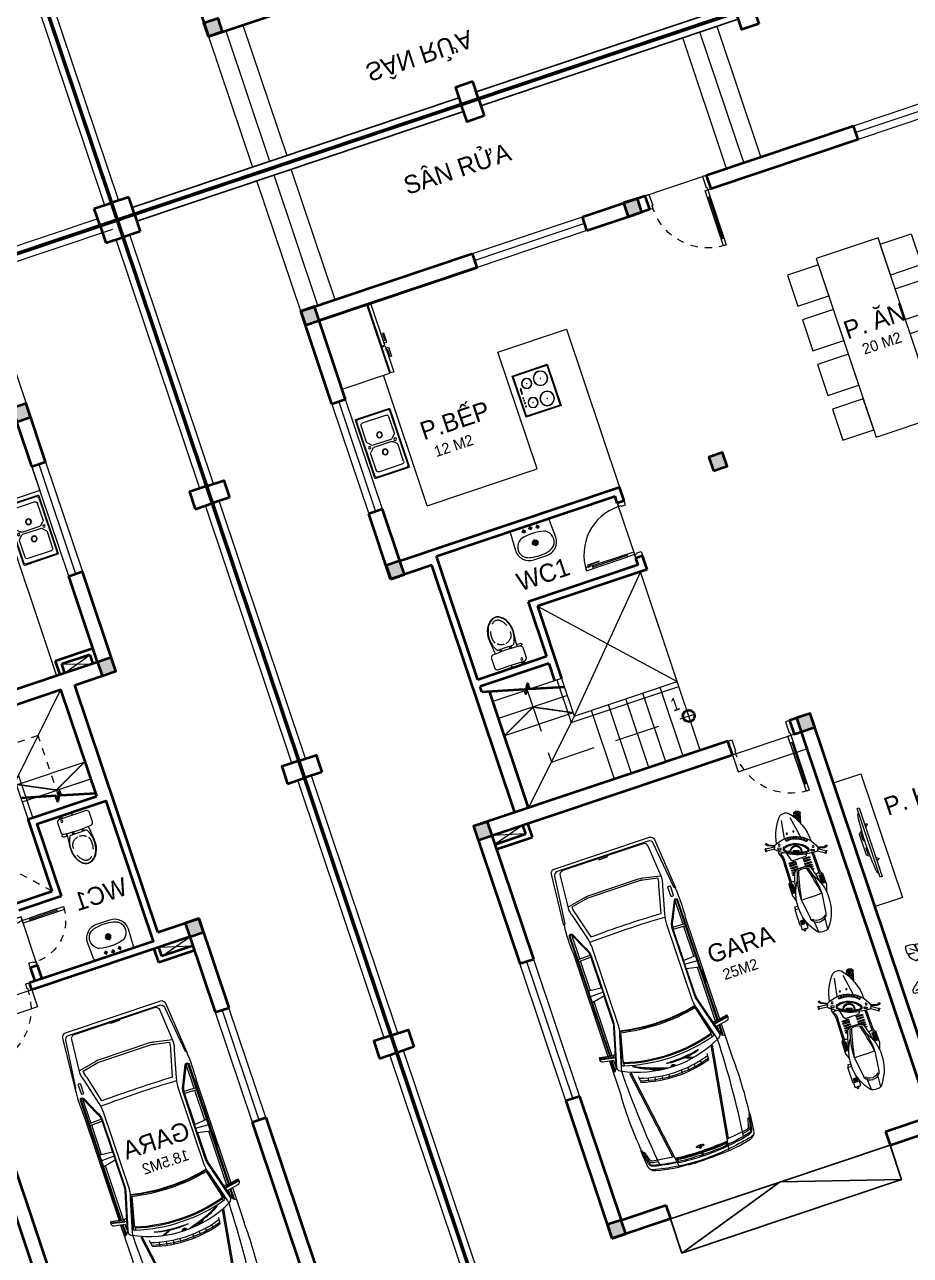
# Model space of a CAD drawing. Header units: metres. Extents: x 568336 to 569219, y 2065964 to 2066430.
# Drawn here: x 568663.07 to 568675.3, y 2066157.18 to 2066174.17 of the extents above; entities that cross this region are included whole.
import ezdxf

# ---------------------------------------------------------------- set-up
doc = ezdxf.new("R2010")
doc.units = ezdxf.units.M
for name, pattern in [('$AUDIT_BAD_LTYPE2', [0]), ('CENTER', [2, 1.25, -0.25, 0.25, -0.25]), ('DASHED', [0.75, 0.5, -0.25]), ('HIDDEN', [0.375, 0.25, -0.125]), ('HIDDEN2', [0.1875, 0.125, -0.0625]), ('xref-thap C (mb tang 32-2)$0$HIDDEN', [0.375, 0.25, -0.125]), ('Xref-VCMT-BT3 - tuong bao$0$HIDDEN', [0.375, 0.25, -0.125])]:
    doc.linetypes.add(name, pattern=pattern)
doc.layers.get('0').update_dxf_attribs({"linetype": 'CONTINUOUS'})
for name, color, linetype, lineweight in [('-CONCRETE', 1, 'CONTINUOUS', 35), ('-DOOR', 137, 'CONTINUOUS', 9), ('-FURNITURE', 46, 'CONTINUOUS', 9), ('-HIDE', 3, 'HIDDEN', 13), ('-KH', 143, 'CONTINUOUS', 13), ('-LINE1', 7, 'CONTINUOUS', 18), ('-RANH GIOI KHU DAT', 12, 'CENTER', 18), ('-TEXT', 7, 'CONTINUOUS', 15), ('-WALL', 4, 'CONTINUOUS', 35), ('A-Cay', 75, 'CONTINUOUS', 5), ('Bighome_khuat', 251, 'DASHED', 5), ('TEXT25', 2, 'CONTINUOUS', 13)]:
    doc.layers.add(name, color=color, linetype=linetype, lineweight=lineweight)
doc.layers.add('LoLK', color=6, linetype='CONTINUOUS')
doc.layers.add('SOLO', color=7, linetype='CONTINUOUS')
doc.styles.add('1', font='arial.ttf')
doc.styles.add('T1', font='', dxfattribs={"height": 200})
doc.styles.get('T1').set_extended_font_data('VNgeometric Light')

# ---------------------------------------------------------------- blocks, each defined once
blk = doc.blocks.new('A$C5C575821')
at = {"layer": '-CONCRETE'}
h = blk.add_hatch(color=256, dxfattribs=at)
h.dxf.hatch_style = 1
h.paths.add_polyline_path([(0, 200), (0, 0), (200, 0), (200, 200)])
blk.add_lwpolyline([(0, 0), (200, 0), (200, 200), (0, 200)], close=True, dxfattribs=at)
blk = doc.blocks.new('LUOI M2')
at = {"layer": '-WALL'}
for p in [(-200, 13100), (4500, 13100), (9800, 13100), (-200, 9400), (4500, 9400), (9800, 9400), (-200, 5600), (4500, 5600), (9800, 5600), (-200, -200), (4500, -200), (9800, -200)]:
    blk.add_blockref('A$C5C575821', p, dxfattribs=at)
blk = doc.blocks.new('BT2-T1')
at = {"layer": '-LINE1', "ltscale": 10}
blk.add_line((183212, -9720), (183212, -6095), dxfattribs=at)
at = {"layer": '-LINE1'}
for points in [[(185112, -7845), (185112, -5945)], [(185362, -7845), (185362, -5945)], [(185612, -7845), (185612, -5945)]]:
    blk.add_lwpolyline(points, dxfattribs=at)
at = {"layer": '-RANH GIOI KHU DAT', "linetype": 'HIDDEN', "ltscale": 10, "const_width": 50}
blk.add_lwpolyline([(183112, -5845), (200370, -5845), (200021, -20846), (194905, -25845), (183112, -25845), (183112, -5845)], dxfattribs=at)
at = {"layer": '-WALL'}
for p, q in [((185112, -7845), (187612, -7845)), ((185112, -9195), (185112, -7845))]:
    blk.add_line(p, q, dxfattribs=at)
for points in [[(183362, -6095), (183112, -6095), (183112, -5845), (183362, -5845)], [(188370, -6095), (188120, -6095), (188120, -5845), (188370, -5845)]]:
    blk.add_lwpolyline(points, close=True, dxfattribs=at)
at = {"layer": 'SOLO'}
for p, q in [((183362, -5945), (188120, -5945)), ((188370, -5945), (192120, -5945))]:
    blk.add_line(p, q, dxfattribs=at)
at = {"layer": '-CONCRETE'}
blk.add_blockref('LUOI M2', (185312, -21145), dxfattribs=at)
at = {"layer": '-TEXT', "color": 2}
blk.add_text('SÂN RỬA', height=250, dxfattribs=at).set_placement((187019, -6792))
blk = doc.blocks.new('A$C6CE07C06')
for p, q in [((1356, 1801), (1350, 1615)), ((1387, 1801), (1382, 1615)), ((1857, 1615), (1840, 1801)), ((1925, 1839), (1915, 1601)), ((1980, 1615), (2018, 1801)), ((2811, 1945), (2844, 1766)), ((2816, 1953), (2822, 1954)), ((2828, 1949), (2860, 1769)), ((2900, 1839), (3433, 1839)), ((3068, 1815), (2905, 1815)), ((3055, 1801), (2907, 1801)), ((1355, 1774), (989, 1774)), ((1842, 1774), (1387, 1774)), ((2839, 1774), (2013, 1774)), ((2856, 1761), (2853, 1760)), ((2996, 1774), (2912, 1774)), ((3245, 1511), (3341, 1500)), ((3370, 1393), (3312, 1380)), ((3391, 1290), (3332, 1281)), ((3406, 1186), (3347, 1180)), ((3414, 1081), (3355, 1079)), ((3406, 779), (3347, 785)), ((3414, 884), (3355, 886)), ((3370, 572), (3312, 585)), ((3391, 675), (3332, 685)), ((1925, 127), (1915, 364)), ((3341, 465), (3245, 454)), ((1355, 191), (989, 191)), ((1356, 164), (1350, 350)), ((1387, 164), (1382, 351)), ((1842, 191), (1387, 191)), ((1857, 351), (1840, 164)), ((1980, 351), (2018, 164)), ((2839, 191), (2013, 191)), ((2811, 20), (2844, 199)), ((2828, 16), (2860, 196)), ((2996, 191), (2912, 191)), ((2816, 12), (2822, 11)), ((2901, 127), (3422, 127)), ((3068, 150), (2905, 150)), ((3055, 164), (2907, 164))]:
    blk.add_line(p, q)
for points in [[(48, 285), (48, 1680, -0.373826), (99, 1739), (803, 1820), (820, 1839), (54, 1773, 0.383818), (0, 1713), (0, 252, 0.383818), (54, 192), (820, 126), (803, 145), (99, 226, -0.373826)], [(2557, 404), (3001, 284, 0.388671), (3036, 301, 0.143383), (3036, 1665, 0.390953), (3001, 1682), (2557, 1559, -0.106047)], [(4564, 983, 0.027521), (4546, 1368, -0.543027), (4554, 1373), (4603, 1360, -0.308444), (4617, 1345, -0.028524), (4637, 983, -0.028524), (4617, 620, -0.308444), (4603, 605), (4554, 592, -0.543027), (4546, 597, 0.027521)], [(4501, 981, 0.027754), (4500, 1005, 0.037978), (4497, 1021, 0.078467), (4490, 1036, 0.253942), (4486, 1038, 0.253942), (4481, 1036, 0.078467), (4475, 1021, 0.037978), (4472, 1005, 0.027754), (4470, 981, 0.027754), (4472, 958, 0.037978), (4475, 941, 0.078467), (4481, 927, 0.253942), (4486, 924, 0.253942), (4490, 927, 0.078467), (4497, 941, 0.037978), (4500, 958, 0.027754)], [(906, 228), (776, 228, 0.414214), (764, 215), (764, 203, 0.414214), (776, 190), (906, 190, 0.414214), (919, 203), (919, 215, 0.414214)]]:
    blk.add_lwpolyline(points, format="xyb", close=True)
for points in [[(817, 1835, -0.039974), (1255, 1839), (2827, 1839)], [(2832, 150), (1846, 150), (999, 150, -0.758852), (984, 205), (1232, 321, -0.14996), (1372, 364), (1915, 364), (2389, 364, -0.077307), (2455, 354), (3016, 199, 0.360394), (3088, 230, 0.242572), (3089, 1735, 0.360655), (3017, 1766), (2455, 1611, -0.077307), (2389, 1601), (1915, 1601), (1372, 1601, -0.137614), (1232, 1645), (984, 1761, -0.758852), (999, 1815), (1846, 1815), (2832, 1815)], [(2834, 1801), (999, 1801, 0.768317), (992, 1772), (1240, 1655, 0.14228), (1371, 1613), (1857, 1615), (1865, 1608), (1971, 1608), (1980, 1615), (2389, 1615, 0.077278), (2451, 1624), (3023, 1782, 0.231129), (3080, 1839)], [(2912, 1774), (2884, 1931, 0.322829), (2849, 1965), (2812, 1959, 0.422531), (2806, 1952), (2842, 1758), (2825, 1723)], [(4578, 1777, -0.06824), (4603, 1702, -0.051611), (4688, 983), (4688, 1178, 0.069896), (4626, 1707, 0.32103), (4523, 1797), (4292, 1820, 0.311578), (4273, 1810, 0.311578)], [(4609, 1370, 0.043765), (4549, 1724, 0.303464), (4496, 1773), (4373, 1795, 0.018633), (4273, 1810, 0.083909), (4370, 1778), (4493, 1756, -0.304556), (4533, 1720, -0.038587), (4593, 1374)], [(4517, 1385), (4476, 1703, 0.304567), (4446, 1739), (4333, 1770, -0.23887), (4324, 1778), (4320, 1790)], [(4553, 340, -0.027873), (3110, 247, -0.059366), (3058, 256), (2582, 386, 0.079464), (2446, 413), (1281, 413, 0.06068), (1127, 394), (736, 296, -0.120949), (592, 270), (116, 311, -0.39497), (59, 371), (59, 1600, -0.404135), (117, 1660), (602, 1699, -0.112937), (736, 1673), (1127, 1571, 0.06068), (1281, 1553), (2446, 1553, 0.070217), (2582, 1578), (3058, 1711, -0.044809), (3109, 1718, -0.02806), (4553, 1625)], [(585, 1698), (531, 1430, 0.050349), (524, 1369), (524, 593, 0.051729), (531, 530), (585, 271)], [(713, 346, -0.11132), (605, 325), (561, 536, -0.051729), (555, 593), (555, 1369, -0.050349), (560, 1424), (605, 1644, -0.111864), (714, 1623), (1102, 1522, 0.016174), (1102, 443), (713, 347)], [(4512, 1628), (4500, 1706, 0.304567), (4453, 1762), (4438, 1766)], [(1170, 1557, 0.017383), (1170, 408, -9.34877)], [(2526, 1563, -0.107872), (2527, 402, 0.970081)], [(2537, 1565, -0.107895), (2538, 400, -0.109161)], [(3212, 1273, -0.045041), (3259, 1070, 0.050749), (3081, 1543, -0.062222), (3208, 1285), (3219, 1281), (3256, 1209)], [(3104, 1495, -0.052375), (3205, 1275), (3214, 1272), (3259, 1184)], [(4578, 988, 0.025968), (4561, 1353, -0.502127), (4565, 1357), (4613, 1347)], [(4689, 1226), (4695, 1226, -0.001921), (4700, 983)], [(3197, 762, -0.045041), (3153, 558, 0.050749), (3195, 1062, -0.062222), (3198, 775), (3207, 766), (3242, 679)], [(3239, 660), (3198, 760), (3191, 767, 0.052375), (3195, 1009)], [(4578, 188, 0.06824), (4603, 263, 0.051611), (4688, 983), (4688, 788, -0.069896), (4626, 258, -0.32103), (4523, 168), (4292, 145, -0.311578), (4273, 155, -0.311578)], [(4613, 618), (4565, 608, -0.502127), (4561, 612, 0.02601), (4578, 977, 0.026384)], [(4689, 739), (4695, 739, 0.001921), (4700, 983)], [(4611, 595, -0.046101), (4549, 241, -0.303464), (4496, 192), (4373, 171, -0.018633), (4273, 155, -0.083909), (4370, 187), (4493, 209, 0.304556), (4533, 245, 0.038587), (4593, 591)], [(4517, 580), (4476, 262, -0.304567), (4446, 227), (4333, 195, 0.23887), (4324, 187), (4320, 175)], [(2834, 164), (999, 164, -0.768317), (992, 193), (1240, 310, -0.149181), (1371, 351), (1857, 351), (1865, 357), (1971, 357), (1980, 351), (2389, 351, -0.077278), (2451, 341), (3023, 184, -0.228236), (3080, 127)], [(2912, 191), (2884, 34, -0.322829), (2849, 0), (2812, 6, -0.422531), (2806, 14), (2842, 207), (2825, 242)], [(4512, 337), (4500, 259, -0.304567), (4453, 203), (4438, 199)], [(817, 130, 0.041495), (1267, 127), (2827, 127)]]:
    blk.add_lwpolyline(points, format="xyb")
for points in [[(2072, 1839), (2072, 1815), (2251, 1815), (2251, 1839)], [(2092, 1839), (2092, 1830), (2233, 1830), (2233, 1839)], [(2835, 1963), (2874, 1764), (2872, 1737)], [(2558, 1553), (2959, 1653), (3041, 1653)], [(3157, 1617), (4514, 1407)], [(3153, 1597), (4682, 1360)], [(49, 1051), (76, 1051), (76, 920), (49, 920)], [(3153, 368), (4682, 605)], [(3157, 348), (4514, 558)], [(2558, 412), (2959, 313), (3041, 313)], [(2835, 2), (2874, 201), (2872, 228)], [(2072, 127), (2072, 150), (2251, 150), (2251, 127)], [(2092, 127), (2092, 135), (2233, 135), (2233, 127)]]:
    blk.add_lwpolyline(points)
blk.add_lwpolyline([(4637, 988), (4570, 988), (4570, 977), (4637, 977)], close=True)
blk.add_circle((4502, 982), 17.5)
for centre, radius, start, end in [((2818, 1947), 6.67, 102.2823, 190.4042), ((2821, 1948), 6.67, 10.3268, 82.609), ((3648, -4086), 5929, 83.9529, 92.0822), ((2851, 1767), 6.67, 190.4042, 285.2365), ((2854, 1768), 6.67, 285.2365, 10.3268), ((714, 984), 2372, 343.5716, 16.3779), ((714, 983), 2387, 343.6793, 16.2892), ((1629, 983), 1731, 359.9757, 17.6213), ((1607, 983), 1789, 359.9764, 16.8703), ((1629, 983), 1789, 359.9764, 16.7982), ((1059, 1015), 3532, 359.565, 5.5133), ((1059, 1015), 3560, 359.5684, 5.381), ((4612, 1343), 4.58, 6.5805, 75.1489), ((3280, 983), 40.8, 103.7631, 256.1858), ((3280, 983), 25.6, 111.5508, 248.398), ((1629, 982), 1731, 342.3787, 0.0243), ((1607, 982), 1789, 343.1297, 0.0236), ((1629, 982), 1789, 343.2018, 0.0236), ((1059, 950), 3532, 354.4867, 0.4446), ((1059, 950), 3560, 354.619, 0.4411), ((4612, 622), 4.58, 284.8511, 353.4195), ((2851, 198), 6.67, 74.7635, 169.5958), ((2854, 197), 6.67, 349.6732, 74.7635), ((2818, 19), 6.67, 169.5958, 257.7177), ((2821, 17), 6.67, 277.391, 349.6732), ((3653, 6050), 5928, 267.7698, 276.0029)]:
    blk.add_arc(centre, radius, start, end)
blk = doc.blocks.new('A$C14986441')
at = {"ltscale": 3}
for p, q in [((-250, 420), (-250, -420)), ((240, 430), (-240, 430)), ((170, 355), (-170, 355)), ((250, -420), (250, 420)), ((-200, 325), (-200, 87)), ((200, 87), (200, 325)), ((-191, 66), (-149, 24)), ((-128, 15), (128, 15)), ((149, 24), (191, 66)), ((-200, -325), (-200, -87)), ((-191, -66), (-149, -24)), ((-128, -15), (128, -15)), ((149, -24), (191, -66)), ((200, -87), (200, -325)), ((-240, -430), (240, -430)), ((170, -355), (-170, -355))]:
    blk.add_line(p, q, dxfattribs=at)
blk.add_lwpolyline([(240, -390), (240, 390, 0.414214), (210, 420), (-210, 420, 0.414214), (-240, 390), (-240, -390, 0.414214), (-210, -420), (210, -420, 0.414214)], format="xyb", close=True, dxfattribs=at)
for centre, radius in [((-186, 0), 17.5), ((0, 125), 40), ((0, 125), 35), ((185, 0), 17.5), ((0, -125), 40), ((0, -125), 35)]:
    blk.add_circle(centre, radius, dxfattribs=at)
for centre, radius, start, end in [((-240, 420), 10, 90, 180), ((-170, 325), 30, 90, 180), ((170, 325), 30, 0, 90), ((240, 420), 10, 0, 90), ((-170, 87), 30, 180, 225), ((-128, 45), 30, 225, 270), ((128, 45), 30, 270, 315), ((170, 87), 30, 315, 0), ((-170, -87), 30, 135, 180), ((-128, -45), 30, 90, 135), ((128, -45), 30, 45, 90), ((170, -87), 30, 0, 45), ((-170, -325), 30, 180, 270), ((170, -325), 30, 270, 0), ((-240, -420), 10, 180, 270), ((240, -420), 10, 270, 0)]:
    blk.add_arc(centre, radius, start, end, dxfattribs=at)
blk = doc.blocks.new('A$C23F441E4')
at = {"ltscale": 3}
blk.add_lwpolyline([(-300, 0), (-300, -510), (300, -510), (300, 0), (-300, 0)], dxfattribs=at)
for points in [[(-290, -10), (-290, -500), (290, -500), (290, -10)], [(-100, -46), (-15, -46), (-15, -56), (-100, -56)]]:
    blk.add_lwpolyline(points, close=True, dxfattribs=at)
for centre, radius in [((-139, -156), 70), ((-139, -156), 67), ((-139, -156), 2), ((37, -48), 6.6), ((74, -48), 6.6), ((139, -156), 70), ((139, -156), 67), ((112, -48), 6.6), ((139, -156), 2), ((160, -48), 6.6), ((-147, -359), 100), ((-147, -359), 97), ((147, -359), 100), ((147, -359), 97), ((-147, -359), 2), ((147, -359), 2)]:
    blk.add_circle(centre, radius, dxfattribs=at)
blk = doc.blocks.new('A$C55AD6C8F')
at = {"ltscale": 3}
for p, q in [((-750, 624), (-750, 1000)), ((-750, 1000), (-704, 1000)), ((-704, 1000), (-704, 624)), ((0, 1000), (-695, 1000)), ((-695, 1000), (-695, 0)), ((0, 0), (0, 1000)), ((-704, 624), (-750, 624)), ((-750, 613), (-750, 18)), ((-704, 613), (-750, 613)), ((-704, 18), (-704, 613)), ((-750, 18), (-704, 18)), ((-695, 0), (0, 0))]:
    blk.add_line(p, q, dxfattribs=at)
at = {"ltscale": 3, "elevation": 0}
for points in [[(-750, 688), (-750, 657), (-790, 657), (-790, 788), (-771, 788), (-771, 688)], [(-750, 549), (-750, 580), (-790, 580), (-790, 449), (-771, 449), (-771, 549)]]:
    blk.add_lwpolyline(points, close=True, dxfattribs=at)
blk = doc.blocks.new('*U220')
at = {"color": 251}
blk.add_line((-70, 100), (-70, 700), dxfattribs=at)
for points in [[(-50, 0), (-50, 800), (-90, 800), (-90, 0)], [(-50, 100), (-90, 100), (-90, 700), (-50, 700)], [(-900, -200), (-840, -200), (-840, -40), (-850, -40), (-850, 0), (-900, 0)], [(0, -200), (-60, -200), (-60, -40), (-50, -40), (-50, 0), (0, 0)]]:
    blk.add_lwpolyline(points, close=True)
at = {"layer": 'Bighome_khuat', "linetype": 'Xref-VCMT-BT3 - tuong bao$0$HIDDEN'}
blk.add_arc((-50, 0), 800, 90, 180, dxfattribs=at)
blk = doc.blocks.new('XR.MB.LM123$0$tvi 1')
blk.add_lwpolyline([(29, 0), (29, -1000), (0, -1000), (0, 0)], close=True)
for points in [[(29, -50), (52, -81)], [(-24, -236), (-39, -252)], [(0, -285), (-39, -252)], [(0, -256), (-24, -236)], [(70, -315), (111, -350), (111, -650), (70, -685)], [(89, -446), (89, -360), (71, -345)], [(89, -446), (73, -446)], [(89, -554), (89, -640), (71, -655)], [(89, -554), (73, -554)], [(0, -715), (-39, -748)], [(-24, -764), (-39, -748)], [(0, -744), (-24, -764)], [(29, -950), (52, -919)]]:
    blk.add_lwpolyline(points)
blk.add_arc((-4025, -500), 4099, 354.1311, 5.8689)
blk = doc.blocks.new('A$Ca51cd422')
for p, q in [((167, 414), (224, 414)), ((195, 383), (195, 443)), ((267, 429), (324, 429)), ((295, 398), (295, 458)), ((367, 414), (424, 414)), ((395, 383), (395, 443)), ((249, 215), (342, 215)), ((295, 165), (295, 264))]:
    blk.add_line(p, q)
for points in [[(0, 200, 0.414214), (200, 0), (390, 0, 0.414214), (590, 200), (581, 446, 0.409799), (551, 475), (39, 475, 0.403607), (9, 446)], [(177, 40, 0.090773), (424, 43, 0.149887), (521, 96, 0.430722), (482, 321, 0.080637), (470, 327, 0.127732), (125, 329, 0.074208), (114, 325, 0.443092), (69, 96, 0.13364), (154, 46, 0.033617)]]:
    blk.add_lwpolyline(points, format="xyb", close=True)
for centre, radius in [((195, 414), 17.5), ((295, 429), 17.5), ((395, 414), 17.5), ((295, 215), 37.5), ((295, 215), 22.5), ((295, 215), 22.5)]:
    blk.add_circle(centre, radius)
blk = doc.blocks.new('A$C18091ED7')
for p, q in [((0, -42), (0, 0)), ((146, -27), (179, -27)), ((146, -27), (146, -30)), ((146, -30), (166, -30)), ((153, -37), (146, -30)), ((152, 0), (152, -27)), ((152, 0), (179, 0)), ((153, -37), (166, -37)), ((153, -40), (153, -37)), ((153, -40), (178, -40)), ((153, -40), (178, -40)), ((153, -40), (153, -42)), ((185, -30), (166, -30)), ((178, -37), (166, -37)), ((185, -30), (178, -37)), ((178, -37), (178, -40)), ((178, -40), (178, -42)), ((179, 0), (179, -27)), ((179, -27), (185, -27)), ((185, -27), (185, -30)), ((-83, -267), (-83, -300)), ((-83, -278), (-83, -288)), ((-61, -290), (-83, -290)), ((-63, -265), (-81, -265)), ((-61, -267), (-61, -300)), ((61, -267), (61, -300)), ((61, -290), (83, -290)), ((63, -265), (81, -265)), ((83, -267), (83, -300)), ((83, -278), (83, -288)), ((165, -262), (165, -290)), ((168, -260), (228, -260)), ((168, -292), (207, -292)), ((231, -274), (231, -262))]:
    blk.add_line(p, q)
for points in [[(230, -219, -0.137407), (225, -235), (222, -241, -0.236081), (198, -255, -0.051961), (-198, -255, -0.236081), (-222, -241), (-225, -235, -0.137407), (-230, -219), (-230, -72, -0.198912), (-226, -63), (-209, -46, -0.198912), (-200, -42), (0, -42), (200, -42, -0.198912), (209, -46), (226, -63, -0.198912), (230, -72)], [(144, -619, -0.212405), (26, -734, -0.027685), (-1, -739, -0.022279), (-26, -734, -0.212405), (-144, -619, -0.142796), (-167, -428, -0.093005), (-128, -309, -0.256439), (-111, -300), (0, -300), (111, -300, -0.256439), (128, -309, -0.093005), (167, -428, -0.142796)]]:
    blk.add_lwpolyline(points, format="xyb", close=True)
at = {"linetype": 'xref-thap C (mb tang 32-2)$0$HIDDEN', "ltscale": 100}
blk.add_lwpolyline([(61, -669, -0.199031), (0, -699, -0.199031), (-61, -669, -0.218924), (-132, -478, -0.153791), (-112, -404, -0.236701), (0, -348, -0.236701), (112, -404, -0.153791), (132, -478, -0.218924)], format="xyb", close=True, dxfattribs=at)
blk.add_circle((166, -78), 13.9)
for centre, radius, start, end in [((-81, -267), 1.98, 90, 180), ((-63, -267), 1.98, 0, 90), ((63, -267), 1.98, 90, 180), ((81, -267), 1.98, 0, 90), ((168, -262), 2.47, 90, 180), ((168, -290), 2.47, 180, 270), ((207, -277), 15.5, 270, 306.4659), ((168, -225), 80.1, 306.4659, 320.3123), ((228, -274), 2.47, 320.3123, 0)]:
    blk.add_arc(centre, radius, start, end)
for points in [[(-156, -259), (-157, -267), (-164, -328), (-169, -385), (-184, -528), (-136, -679), (-50, -735), (-20, -741), (0, -744)], [(156, -259), (157, -267), (164, -328), (169, -385), (184, -528), (136, -679), (50, -735), (20, -741), (0, -744)]]:
    blk.add_open_spline(points, degree=3, knots=[130.613938, 130.613938, 130.613938, 130.613938, 152.852109, 311.129351, 417.703951, 561.383393, 697.692632, 710.812262, 710.812262, 710.812262, 710.812262])
blk = doc.blocks.new('A$C8aa8c7e6')
at = {"layer": '-FURNITURE'}
for points in [[(542, 1350), (92, 1350), (92, 1800), (542, 1800), (542, 1350)], [(1192, 1350), (742, 1350), (742, 1800), (1192, 1800), (1192, 1350)], [(1842, 1350), (1392, 1350), (1392, 1800), (1842, 1800), (1842, 1350)], [(2492, 1350), (2042, 1350), (2042, 1800), (2492, 1800), (2492, 1350)], [(2600, 1350), (0, 1350), (0, 450), (2600, 450), (2600, 1350)], [(542, 450), (92, 450), (92, 0), (542, 0), (542, 450)], [(1192, 450), (742, 450), (742, 0), (1192, 0), (1192, 450)], [(1842, 450), (1392, 450), (1392, 0), (1842, 0), (1842, 450)], [(2492, 450), (2042, 450), (2042, 0), (2492, 0), (2492, 450)]]:
    blk.add_lwpolyline(points, dxfattribs=at)
blk = doc.blocks.new('mb-cay16')
for p, q in [((-433, 528), (-402, 389)), ((-402, 389), (-403, 519)), ((131, 565), (69, 607)), ((79, 629), (131, 565)), ((231, 524), (166, 464)), ((166, 464), (244, 504)), ((-612, 395), (-475, 368)), ((-475, 368), (-605, 366)), ((-490, 209), (-374, 255)), ((-374, 255), (-461, 192)), ((-113, 139), (-112, 254)), ((76, 249), (-23, 300)), ((-12, 331), (76, 249)), ((247, 422), (149, 395)), ((149, 395), (242, 402)), ((334, 245), (323, 141)), ((409, 179), (522, 284)), ((448, 268), (409, 179)), ((693, 264), (615, 197)), ((615, 197), (723, 244)), ((-346, 111), (-191, 154)), ((-191, 154), (-338, 93)), ((-113, 139), (-91, 231)), ((195, 106), (117, 106)), ((117, 106), (180, 78)), ((260, 6), (450, 8)), ((395, -26), (260, 6)), ((323, 141), (303, 240)), ((532, 87), (448, 120)), ((448, 120), (574, 92)), ((-312, -137), (-374, -96)), ((-312, -77), (-291, -67)), ((-312, -142), (-312, -77)), ((-291, -67), (-286, -129)), ((-286, -129), (-267, -55)), ((36, -233), (100, -165)), ((100, -165), (61, -263)), ((218, -196), (205, -361)), ((237, -357), (218, -196)), ((485, -134), (354, -151)), ((354, -151), (513, -157)), ((-400, -385), (-364, -279)), ((-364, -279), (-356, -378)), ((-262, -431), (-77, -321)), ((-77, -321), (-253, -484)), ((115, -424), (62, -449)), ((62, -449), (119, -456)), ((410, -375), (385, -251)), ((385, -251), (430, -368)), ((-111, -563), (-53, -498)), ((-53, -498), (-105, -588)), ((128, -621), (24, -595)), ((24, -595), (128, -650)), ((120, -758), (65, -741)), ((65, -741), (116, -789))]:
    blk.add_line(p, q)
for centre, radius, start, end in [((-329, 448), 288, 161.2206, 190.4639), ((-592, -284), 825, 78.825, 90.6697), ((-592, -284), 825, 67.6949, 76.7945), ((-979, 594), 1130, 330.6725, 3.641), ((672, 341), 659, 156.2013, 167.6168), ((672, 341), 659, 146.019, 154.0763), ((103, 601), 111, 7.5431, 78.0474), ((371, 601), 160, 174.7063, 208.789), ((129, 455), 123, 344.0084, 22.936), ((-329, 448), 288, 196.4071, 234.1871), ((-1567, -1154), 1923, 36.7035, 57.4695), ((-446, 225), 304, 15.845, 56.6107), ((-65, 333), 91.7, 195.845, 230.5606), ((-339, 0), 339, 47.9514, 50.5606), ((1597, -159), 1682, 164.075, 168.4284), ((1597, -159), 1682, 162.73, 163.0792), ((-1650, 851), 1718, 342.73, 347.6168), ((-120, 252), 347, 335.1428, 8.1671), ((932, 225), 712, 165.6239, 173.8497), ((932, 225), 712, 164.0084, 164.1101), ((-317, 3808), 3622, 280.3581, 282.1977), ((-317, 3808), 3622, 283.398, 283.5483), ((583, 70), 223, 60.4468, 103.5483), ((710, 220), 32.6, 323.1477, 55.438), ((-428, 307), 116, 233.2325, 237.5887), ((-428, 307), 116, 255.929, 267.091), ((-423, 137), 55.6, 24.2055, 101.4054), ((21, 337), 432, 204.2055, 211.5513), ((21, 337), 432, 213.4357, 237.8387), ((-339, 0), 339, 354.6008, 42.9255), ((-120, 252), 347, 286.6838, 329.891), ((2154, -4834), 5268, 107.3413, 112.3058), ((-317, 3808), 3622, 278.6352, 279.8665), ((222, 322), 389, 305.9962, 321.846), ((501, 377), 294, 284.4707, 323.1477), ((-116, -923), 867, 107.2231, 135.0207), ((-1002, 1224), 1607, 281.5143, 307.8151), ((-514, 139), 540, 287.0409, 341.5638), ((-107, -353), 338, 71.7274, 118.1939), ((1131, -297), 1182, 173.2497, 205.5927), ((808, 380), 986, 210.5659, 218.4214), ((-127, -1432), 1327, 53.4555, 85.594), ((376, -5410), 5352, 91.6804, 93.9771), ((233, -520), 459, 57.0713, 91.6804), ((222, 322), 389, 277.7731, 296.4251), ((233, -520), 459, 17.5149, 52.2403), ((-695, -345), 48.9, 135.0207, 258.407), ((-570, 293), 699, 259.5557, 284.077), ((-28, -420), 234, 157.0771, 182.7473), ((-197, -468), 57.9, 196.0589, 237.7317), ((-28, -420), 234, 195.99, 196.0589), ((808, 380), 986, 220.6948, 225.7556), ((205, -352), 101, 159.0815, 190.5201), ((-1182, -610), 1311, 8.17, 10.5201), ((-1182, -610), 1311, 1.7556, 6.7346), ((205, -239), 122, 225.7556, 269.9757), ((205, -239), 122, 285.2069, 289.7369), ((544, -1184), 882, 107.1013, 109.7369), ((290, -359), 18.4, 357.8128, 107.1013), ((341, -361), 32.2, 177.8128, 248.0461), ((357, -321), 74.9, 248.0461, 310.8614), ((432, -409), 40.5, 122.9882, 130.8614), ((432, -409), 40.5, 45.3238, 92.9093), ((541, -299), 114, 225.3238, 268.3174), ((560, 349), 762, 268.3174, 278.1257), ((666, -393), 12.2, 278.1257, 73.0687), ((-51, -236), 332, 237.7317, 259.8031), ((272, -512), 385, 191.4146, 242.8877), ((-875, -604), 1004, 351.2018, 357.3602), ((-875, -604), 1004, 358.99, 1.9297), ((-875, -604), 1004, 345.5239, 349.5865)]:
    blk.add_arc(centre, radius, start, end)
blk = doc.blocks.new('A$C1D9F77BD')
h = blk.add_hatch()
h.set_pattern_fill('ANSI31', color=256, scale=100, angle=405, style=0)
h.set_pattern_definition([(90, (2076.775, -139234.453), (-12.5, 1e-15), [])])
h.paths.add_polyline_path([(-219, -260), (-219, -302), (-97, -302), (-97, -260)])
h.paths.add_polyline_path([(-97, 123), (-97, 166), (-219, 166), (-219, 123)])
h = blk.add_hatch()
h.set_pattern_fill('ANSI31', color=256, scale=170, angle=335, style=0)
h.set_pattern_definition([(20, (-186.436, -139188.296), (-7.267928, 19.9684682), [])])
h.paths.add_polyline_path([(494, -160), (533, -162, 0.210627), (424, 135), (397, 109, -0.250766)])
h = blk.add_hatch()
h.set_pattern_fill('BOX', color=256, scale=60, angle=290, style=0)
h.set_pattern_definition([(20, (2080.745, -138865.224), (-20.521209, 56.381557), []), (20, (2085.875, -138879.32), (-20.521209, 56.381557), []), (290, (2080.745, -138865.224), (56.381557, 20.521209), [-15, 15]), (290, (2094.84, -138860.093), (56.381557, 20.521209), [-15, 15]), (290, (2108.936, -138854.963), (56.381557, 20.521209), [15, -15]), (290, (2123.03, -138849.83), (56.381557, 20.521209), [15, -15]), (20, (2091.006, -138893.414), (-20.521209, 56.381557), [15, -15]), (20, (2096.136, -138907.51), (-20.521209, 56.381557), [15, -15])])
h.paths.add_polyline_path([(830, 67, 0.414214), (842, 93), (833, 116), (825, 139, 0.414214), (799, 151), (658, 113, -0.052547), (783, 45)])
for p, q in [((243, 329), (247, 350)), ((-263, 176), (-340, 149)), ((-87, 178), (-253, 178)), ((-87, 178), (-59, 152)), ((-87, 162), (-87, 178)), ((157, 313), (186, 333)), ((163, 305), (192, 325)), ((231, 209), (165, 307)), ((257, 224), (190, 323)), ((226, 181), (233, 80)), ((275, 231), (243, 220)), ((268, 231), (244, 315)), ((253, 329), (255, 338)), ((278, 234), (254, 315)), ((-687, 10), (-840, -5)), ((-346, 78), (-624, 44)), ((-346, -68), (-344, 78)), ((-59, 132), (-72, 83)), ((228, 148), (-59, 152)), ((230, 128), (-59, 132)), ((237, 47), (228, 44)), ((279, 102), (286, 105)), ((289, -4), (286, 5)), ((286, 2), (289, -7)), ((397, 109), (424, 135)), ((786, -5), (488, 47)), ((658, 113), (799, 151)), ((783, 45), (830, 67)), ((825, 139), (842, 93)), ((833, 116), (842, 92)), ((-854, -55), (-854, -81)), ((-687, -147), (-840, -132)), ((-712, -55), (-712, -68)), ((-712, -81), (-712, -68)), ((-346, -68), (-348, -214)), ((339, -142), (342, -151)), ((494, -160), (533, -162)), ((786, -132), (532, -176)), ((866, -43), (866, -93)), ((-346, -214), (-624, -180)), ((-263, -312), (-340, -285)), ((-87, -314), (-253, -314)), ((-67, -299), (-87, -314)), ((-87, -299), (-87, -314)), ((-59, -269), (-72, -219)), ((214, -264), (-59, -269)), ((222, -284), (-59, -289)), ((330, -208), (228, -181)), ((347, -293), (349, -309)), ((413, -325), (352, -241)), ((401, -228), (409, -226)), ((484, -331), (452, -343)), ((465, -337), (479, -457)), ((474, -335), (510, -415)), ((484, -331), (518, -409)), ((436, -343), (449, -460)), ((447, -460), (481, -456)), ((448, -470), (482, -466)), ((518, -426), (535, -440)), ((526, -420), (533, -426))]:
    blk.add_line(p, q)
for points in [[(243, 167), (258, 126), (277, 133), (262, 174)], [(-219, 166), (-219, 123), (-97, 123), (-97, 166)], [(301, -38), (327, -108), (340, -103), (314, -33)], [(-736, -288), (-736, -314), (-760, -314), (-760, -288)], [(-662, -284), (-662, -291), (-615, -291), (-615, -284)], [(-662, -298), (-662, -305), (-615, -305), (-615, -298)], [(-662, -312), (-662, -320), (-615, -320), (-615, -312)], [(-219, -302), (-219, -260), (-97, -260), (-97, -302)], [(417, -303), (402, -263), (421, -256), (436, -296)]]:
    blk.add_lwpolyline(points, close=True)
at = {"linetype": 'HIDDEN2', "ltscale": 200}
for points in [[(21, 54), (21, 80), (6, 80), (6, 59)], [(53, 36), (53, 80), (38, 80), (38, 48)], [(70, -143), (70, -217), (85, -217), (85, 80), (70, 80), (70, 7)], [(6, -196), (6, -217), (21, -217), (21, -190)], [(38, -184), (38, -217), (53, -217), (53, -172)]]:
    blk.add_lwpolyline(points, dxfattribs=at)
for points in [[(103, 80), (103, -217), (118, -217), (118, 80)], [(141, 80), (141, -217), (157, -217), (157, 80)], [(175, 80), (175, -217), (190, -217), (190, 80)]]:
    blk.add_lwpolyline(points, close=True, dxfattribs=at)
for points in [[(-673, -338), (-736, -338), (-736, -252), (-655, -252)], [(-575, -277), (-673, -277), (-673, -343), (-443, -343), (-443, -290)], [(-410, -288), (-410, -338), (-443, -338)]]:
    blk.add_lwpolyline(points)
for centre, radius in [((306, 173), 12.8), ((588, -21), 7.7), ((588, -116), 7.7), ((470, -267), 12.8)]:
    blk.add_circle(centre, radius)
for centre, radius, start, end in [((257, 348), 10, 259.1414, 172.2448), ((-253, 148), 30, 90, 109.5456), ((160, 309), 5, 124.1044, 304.1044), ((189, 329), 5, 304.1044, 124.1044), ((254, 191), 30, 110.3225, 200.3225), ((273, 323), 30, 169.0525, 196.2532), ((283, 324), 30, 169.0525, 196.2532), ((141, -138), 393, 330.5976, 70.0474), ((-754, -55), 100, 117.4832, 180), ((-427, -480), 634, 55.5021, 126.0244), ((-612, -55), 100, 96.9386, 180), ((-544, -68), 141, 150.1191, 209.8708), ((-640, -13), 30, 97.8829, 150.1191), ((-344, -1040), 1118, 69.8271, 90.0821), ((-1499, -5836), 6026, 75.1425, 78.9494), ((-369, -1036), 1157, 69.0112, 80.8998), ((-57, 162), 30, 180, 265.1424), ((-92, -68), 154, 329.829, 30.171), ((-4, -12), 50, 0, 25.0581), ((-71, -55), 153, 355.1878, 40.6702), ((235, 15), 30, 104.7219, 204.7762), ((-4326, -68), 4535, 359.103, 0.897), ((216, 158), 30, 265.1424, 274.0002), ((916, 150), 686, 185.8827, 214.7623), ((303, 58), 50, 110.3225, 185.9041), ((808, 110), 557, 185.9041, 214.741), ((303, 58), 35, 110.3225, 185.9041), ((808, 110), 542, 185.9041, 214.741), ((296, 55), 50, 71.5538, 110.3225), ((296, 55), 35, 71.5538, 110.3225), ((314, -74), 81.8, 290.3225, 110.3225), ((148, -134), 273, 345.336, 55.3091), ((148, -134), 288, 345.336, 55.3091), ((399, -513), 678, 48.0397, 90.6167), ((194, -117), 303, 351.845, 48.155), ((806, 132), 20, 20, 110), ((823, 86), 20, 290, 20), ((-754, -81), 100, 180, 242.5168), ((-427, 343), 634, 233.9756, 304.5871), ((-612, -81), 100, 180, 263.0614), ((-640, -124), 30, 209.8708, 262.182), ((-1307, 4922), 5225, 280.57, 285.0028), ((-349, 930), 1145, 270.1592, 289.9315), ((-4, -125), 50, 334.9419, 0), ((-71, -81), 153, 319.3298, 4.8122), ((235, -152), 30, 155.2238, 255.2781), ((314, -74), 71.8, 290.3225, 110.3225), ((399, 376), 678, 278.7378, 311.9603), ((816, -43), 50, 0, 43.6257), ((816, -93), 50, 316.9817, 0), ((-253, -284), 30, 250.4544, 270), ((-369, 899), 1157, 279.1002, 290.9888), ((-57, -299), 30, 94.8576, 180), ((-57, -299), 10, 94.8576, 180), ((216, -294), 30, 85.9998, 94.8576), ((246, -452), 189, 57.9343, 98.2692), ((242, -515), 232, 62.5839, 94.9315), ((63, -206), 297, 342.9493, 351.9218), ((613, -5068), 4766, 92.5649, 93.1782), ((391, -179), 50, 214.741, 290.3225), ((391, -179), 35, 214.741, 290.3225), ((382, -185), 35, 290.3225, 329.0913), ((384, -182), 50, 290.3225, 329.0913), ((441, -315), 30, 200.3225, 290.3225), ((447, -465), 5, 96.5406, 276.5406), ((482, -461), 5, 276.5406, 96.5406), ((537, -403), 30, 203.7468, 230.9475), ((545, -397), 30, 203.7468, 230.9475), ((541, -432), 10, 227.7552, 140.8586)]:
    blk.add_arc(centre, radius, start, end)
blk = doc.blocks.new('*U224')
at = {"linetype": '$AUDIT_BAD_LTYPE2'}
for p, q in [((70, 100), (70, 600)), ((90, 600), (90, 100))]:
    blk.add_line(p, q, dxfattribs=at)
for points in [[(50, 600), (90, 600), (90, 700), (50, 700), (50, 600)], [(50, 603), (50, 100)], [(50, 100), (90, 100), (90, 0), (50, 0), (50, 100)]]:
    blk.add_lwpolyline(points)
for points in [[(118, 495), (118, 664), (90, 664), (90, 636), (113, 636), (113, 495)], [(0, 0), (50, 0), (50, -40), (60, -40), (60, -100), (0, -100)], [(800, 0), (750, 0), (750, -40), (740, -40), (740, -100), (800, -100)]]:
    blk.add_lwpolyline(points, close=True)
at = {"linetype": '$AUDIT_BAD_LTYPE2', "ltscale": 0.3}
blk.add_arc((50, 0), 700, 0, 90, dxfattribs=at)
blk = doc.blocks.new('BT2-T1.1')
at = {"layer": '-DOOR'}
for points in [[(568674.517, 2066172.772), (568676.034, 2066173.281), (568676.097, 2066173.092), (568674.581, 2066172.583)], [(568669.319, 2066170.817), (568669.255, 2066171.007), (568670.773, 2066171.516), (568670.836, 2066171.326)], [(568667.505, 2066168.995), (568667.315, 2066168.931), (568667.824, 2066167.414), (568668.014, 2066167.478)], [(568670.734, 2066159.372), (568670.544, 2066159.309), (568669.908, 2066161.205), (568670.098, 2066161.268)]]:
    blk.add_lwpolyline(points, close=True, dxfattribs=at)
for points in [[(568676.066, 2066173.187), (568674.549, 2066172.677)], [(568671.531, 2066171.77), (568672.488, 2066172.091)], [(568670.804, 2066171.421), (568669.287, 2066170.912)], [(568667.41, 2066168.963), (568667.919, 2066167.446)], [(568671.255, 2066167.564), (568671.51, 2066166.805)], [(568672.843, 2066164.088), (568673.696, 2066164.374)], [(568672.843, 2066164.088), (568672.922, 2066163.851), (568673.87, 2066164.169)], [(568670.003, 2066161.236), (568670.639, 2066159.34)]]:
    blk.add_lwpolyline(points, dxfattribs=at)
at = {"layer": '-FURNITURE'}
for q in [(568668.026, 2066169.328), (568670.147, 2066168.036)]:
    blk.add_line((568668.63, 2066167.527), q, dxfattribs=at)
for points in [[(568670.147, 2066168.036), (568669.606, 2066169.648), (568670.554, 2066169.966), (568671.286, 2066167.785)], [(568669.952, 2066163.118), (568669.566, 2066162.851)], [(568669.993, 2066162.995), (568669.525, 2066162.975)]]:
    blk.add_lwpolyline(points, dxfattribs=at)
blk.add_lwpolyline([(568675.191, 2066162.12), (568674.812, 2066161.993), (568674.239, 2066163.699), (568674.618, 2066163.827)], close=True, dxfattribs=at)
at = {"layer": '-HIDE', "ltscale": 10}
for points in [[(568671.573, 2066166.615), (568670.66, 2066164.621)], [(568670.151, 2066166.138), (568672.082, 2066165.099)]]:
    blk.add_lwpolyline(points, dxfattribs=at)
at = {"layer": '-KH', "linetype": 'HIDDEN2', "ltscale": 5}
blk.add_lwpolyline([(568670.003, 2066165.008), (568670.345, 2066163.988), (568672.318, 2066164.65)], dxfattribs=at)
at = {"layer": '-LINE1', "ltscale": 10}
for p, q in [((568665.681, 2066167.829), (568664.527, 2066171.266)), ((568666.953, 2066164.037), (568665.76, 2066167.592)), ((568668.226, 2066160.245), (568667.033, 2066163.8)), ((568669.499, 2066156.453), (568668.306, 2066160.008))]:
    blk.add_line(p, q, dxfattribs=at)
at = {"layer": '-LINE1'}
for p, q in [((568672.4, 2066164.151), (568671.573, 2066166.615)), ((568672.082, 2066165.099), (568671.573, 2066166.615)), ((568670.419, 2066165.121), (568670.616, 2066164.533)), ((568670.485, 2066165.143), (568670.66, 2066164.621)), ((568670.616, 2066164.533), (568672.104, 2066165.032)), ((568670.66, 2066164.621), (568672.082, 2066165.099)), ((568672.163, 2066164.071), (568671.845, 2066165.019)), ((568671.689, 2066163.912), (568671.371, 2066164.86)), ((568671.926, 2066163.991), (568671.608, 2066164.94)), ((568671.215, 2066163.753), (568670.897, 2066164.701)), ((568671.452, 2066163.832), (568671.134, 2066164.78))]:
    blk.add_line(p, q, dxfattribs=at)
for points in [[(568673, 2066172.263), (568672.396, 2066174.065)], [(568673.237, 2066172.343), (568672.633, 2066174.144)], [(568672.763, 2066172.184), (568672.159, 2066173.985)], [(568667.36, 2066170.37), (568666.755, 2066172.172)], [(568666.886, 2066170.211), (568666.281, 2066172.013)], [(568667.123, 2066170.291), (568666.518, 2066172.092)], [(568670.485, 2066165.143), (568669.537, 2066164.825)], [(568670.565, 2066164.906), (568669.617, 2066164.588)], [(568670.644, 2066164.669), (568669.696, 2066164.351)], [(568670.66, 2066164.621), (568670.03, 2066163.355)]]:
    blk.add_lwpolyline(points, dxfattribs=at)
at = {"layer": '-LINE1', "const_width": 0.02}
blk.add_lwpolyline([(568669.696, 2066164.351), (568670.091, 2066164.747), (568670.644, 2066164.669)], dxfattribs=at)
at = {"layer": '-RANH GIOI KHU DAT', "linetype": 'HIDDEN', "ltscale": 10, "const_width": 0.05}
blk.add_lwpolyline([(568664.353, 2066171.471), (568680.715, 2066176.962), (568685.819, 2066162.851), (568682.779, 2066156.558), (568670.716, 2066152.51), (568664.353, 2066171.471)], dxfattribs=at)
at = {"layer": '-WALL'}
for p, q in [((568672.488, 2066172.091), (568674.517, 2066172.772)), ((568674.581, 2066172.583), (568674.517, 2066172.772)), ((568674.581, 2066172.583), (568672.552, 2066171.902)), ((568670.773, 2066171.516), (568671.531, 2066171.77)), ((568670.836, 2066171.326), (568670.773, 2066171.516)), ((568670.836, 2066171.326), (568671.594, 2066171.58)), ((568671.594, 2066171.58), (568671.405, 2066171.517)), ((568666.886, 2066170.211), (568669.255, 2066171.007)), ((568667.139, 2066170.085), (568669.319, 2066170.817)), ((568669.319, 2066170.817), (568667.139, 2066170.085)), ((568667.315, 2066168.931), (568666.886, 2066170.211)), ((568667.505, 2066168.995), (568667.139, 2066170.085)), ((568668.252, 2066166.767), (568671.286, 2066167.785)), ((568671.35, 2066167.595), (568671.286, 2066167.785)), ((568668.758, 2066166.831), (568671.223, 2066167.658)), ((568671.255, 2066167.564), (568671.223, 2066167.658)), ((568671.35, 2066167.595), (568671.255, 2066167.564)), ((568668.126, 2066166.514), (568667.824, 2066167.414)), ((568668.252, 2066166.767), (568668.014, 2066167.478)), ((568668.695, 2066166.704), (568668.126, 2066166.514)), ((568669.841, 2066163.292), (568668.695, 2066166.704)), ((568669.331, 2066165.125), (568668.758, 2066166.831)), ((568671.541, 2066166.71), (568670.024, 2066166.201)), ((568671.604, 2066166.837), (568671.51, 2066166.805)), ((568671.541, 2066166.71), (568671.51, 2066166.805)), ((568671.668, 2066166.647), (568671.604, 2066166.837)), ((568671.668, 2066166.647), (568670.151, 2066166.138)), ((568670.024, 2066166.201), (568670.279, 2066165.443)), ((568670.151, 2066166.138), (568670.485, 2066165.143)), ((568670.279, 2066165.443), (568669.331, 2066165.125)), ((568670.311, 2066165.348), (568669.363, 2066165.03)), ((568670.311, 2066165.348), (568670.39, 2066165.111)), ((568669.387, 2066164.958), (568669.363, 2066165.03)), ((568670.03, 2066163.355), (568669.49, 2066164.965)), ((568672.843, 2066164.088), (568672.779, 2066164.278)), ((568669.525, 2066162.975), (568672.843, 2066164.088)), ((568669.993, 2066162.995), (568669.952, 2066163.118)), ((568670.082, 2066162.951), (568670.018, 2066163.14)), ((568669.566, 2066162.851), (568669.993, 2066162.995)), ((568669.589, 2066162.785), (568670.082, 2066162.951)), ((568670.734, 2066159.372), (568671.307, 2066157.666)), ((568674.956, 2066158.89), (568675.573, 2066159.097)), ((568671.307, 2066157.666), (568671.923, 2066157.872)), ((568671.923, 2066157.872), (568671.987, 2066157.683)), ((568671.987, 2066157.683), (568671.181, 2066157.412))]:
    blk.add_line(p, q, dxfattribs=at)
for points in [[(568673.21, 2066174.18), (568672.973, 2066174.1), (568672.894, 2066174.337), (568673.131, 2066174.417)], [(568669.418, 2066172.907), (568669.181, 2066172.827), (568669.101, 2066173.064), (568669.338, 2066173.144)], [(568664.67, 2066171.314), (568664.433, 2066171.234), (568664.353, 2066171.471), (568664.59, 2066171.551)], [(568665.903, 2066167.64), (568665.666, 2066167.56), (568665.586, 2066167.797), (568665.823, 2066167.877)], [(568667.175, 2066163.848), (568666.938, 2066163.768), (568666.859, 2066164.005), (568667.096, 2066164.085)], [(568668.448, 2066160.056), (568668.211, 2066159.976), (568668.131, 2066160.213), (568668.368, 2066160.293)]]:
    blk.add_lwpolyline(points, close=True, dxfattribs=at)
for points in [[(568672.552, 2066171.902), (568672.488, 2066172.091)], [(568671.341, 2066171.706), (568671.635, 2066171.805), (568671.699, 2066171.615), (568671.405, 2066171.517)], [(568669.319, 2066170.817), (568669.255, 2066171.007)], [(568667.505, 2066168.995), (568667.315, 2066168.931)], [(568668.014, 2066167.478), (568667.824, 2066167.414)], [(568669.387, 2066164.958), (568669.969, 2066164.994), (568669.99, 2066164.931), (568670.014, 2066165.074), (568670.04, 2066164.998), (568670.524, 2066165.028)], [(568674.956, 2066158.89), (568675.02, 2066158.701), (568675.826, 2066158.971), (568673.917, 2066164.66), (568673.632, 2066164.564), (568673.696, 2066164.374)], [(568673.696, 2066164.374), (568673.791, 2066164.406), (568675.573, 2066159.097)], [(568672.779, 2066164.278), (568669.272, 2066163.101), (568669.908, 2066161.205), (568670.098, 2066161.268)], [(568669.525, 2066162.975), (568670.098, 2066161.268)], [(568670.734, 2066159.372), (568670.544, 2066159.309)], [(568670.544, 2066159.309), (568671.181, 2066157.412)]]:
    blk.add_lwpolyline(points, dxfattribs=at)
blk.add_circle((568672.241, 2066164.625), 0.0805, dxfattribs=at)
at = {"layer": 'SOLO'}
for p, q in [((568669.37, 2066173.049), (568672.925, 2066174.242)), ((568664.622, 2066171.456), (568669.133, 2066172.97))]:
    blk.add_line(p, q, dxfattribs=at)
for points in [[(568675.02, 2066158.701), (568675.179, 2066158.227), (568672.146, 2066157.209), (568671.987, 2066157.683)], [(568675.02, 2066158.701), (568671.987, 2066157.683)], [(568672.146, 2066157.209), (568673.503, 2066158.192), (568675.179, 2066158.227)]]:
    blk.add_lwpolyline(points, dxfattribs=at)
at = {"layer": '-CONCRETE', "xscale": 0.001, "yscale": 0.001, "zscale": 0.001, "rotation": 18.55151101333552}
blk.add_blockref('LUOI M2', (568671.307, 2066157.666), dxfattribs=at)
at = {"layer": '-DOOR', "yscale": 0.001, "zscale": 0.001}
for name, p, xscale, rotation in [('*U220', (568672.552, 2066171.902), -0.001, 198.5515110133355), ('*U224', (568671.51, 2066166.805), 0.001, 108.5515110233849), ('*U220', (568673.696, 2066164.374), -0.001, 198.5515110133355)]:
    blk.add_blockref(name, p, dxfattribs=dict(at, xscale=xscale, rotation=rotation))
at = {"layer": '-FURNITURE'}
for name, p, xscale, yscale, zscale, rotation in [('A$C8aa8c7e6', (568673.574, 2066170.796), 0.001, 0.001, 0.001, 288.5515110133355), ('A$C55AD6C8F', (568667.139, 2066170.085), 0.001, 0.001, 0.001, 198.5515110133355), ('A$C23F441E4', (568669.9, 2066169.033), -0.001, 0.001, 0.001, 108.5515110133355), ('A$C14986441', (568668.012, 2066168.387), -0.001, 0.001, 0.001, 18.55151101333551), ('A$Ca51cd422', (568669.912, 2066166.717), 0.001, 0.001, 0.001, 18.55151101333552), ('A$C18091ED7', (568669.805, 2066165.284), -0.001, 0.001, 0.001, 198.5515110133355), ('A$C1D9F77BD', (568673.892, 2066162.479), -0.001, 0.001, 0.001, 288.5515110133355), ('A$C6CE07C06', (568671.925, 2066163.026), -0.0009499999999970897, 0.0009499999999970897, 0.0009499999999970897, 108.5515110133355), ('A$C1D9F77BD', (568674.623, 2066160.302), -0.001, 0.001, 0.001, 288.5515110133355)]:
    blk.add_blockref(name, p, dxfattribs=dict(at, xscale=xscale, yscale=yscale, zscale=zscale, rotation=rotation))
at = {"layer": '-FURNITURE', "extrusion": (0, 0, -1), "xscale": -0.001, "yscale": 0.001, "zscale": 0.001, "rotation": 161.4521787090729}
blk.add_blockref('XR.MB.LM123$0$tvi 1', (-568674.911, 2066162.407), dxfattribs=at)
at = {"layer": 'A-Cay', "xscale": 0.0007, "yscale": 0.0007, "zscale": 0.0007, "rotation": 18.55151101333552}
blk.add_blockref('mb-cay16', (568675.751, 2066161.217), dxfattribs=at)
at = {"layer": '-TEXT', "color": 2}
for s, p in [('SÂN RỬA', (568668.359, 2066171.816)), ('P. ĂN', (568674.431, 2066169.821)), ('P.BẾP', (568668.585, 2066168.428)), ('WC1', (568669.918, 2066166.343)), ('P. KHÁCH', (568674.988, 2066163.245)), ('GARA', (568672.548, 2066161.202))]:
    blk.add_text(s, height=0.25, rotation=18.5515, dxfattribs=at).set_placement(p)
at = {"layer": '-TEXT', "style": '1', "width": 0.75}
blk.add_text('1', height=0.18, rotation=18.5515, dxfattribs=at).set_placement((568672.03, 2066164.684))
at = {"layer": 'TEXT25', "style": 'T1'}
for s, p in [('20 M2', (568674.665, 2066169.611)), ('12 M2', (568668.755, 2066168.196)), ('25M2', (568672.74, 2066160.978))]:
    blk.add_text(s, height=0.15, rotation=18.5515, dxfattribs=at).set_placement(p)
blk = doc.blocks.new('*U95')
at = {"color": 251}
blk.add_line((-70, 100), (-70, 500), dxfattribs=at)
for points in [[(-50, 0), (-50, 600), (-90, 600), (-90, 0)], [(-50, 100), (-90, 100), (-90, 500), (-50, 500)], [(-700, -100), (-640, -100), (-640, -40), (-650, -40), (-650, 0), (-700, 0)], [(0, -100), (-60, -100), (-60, -40), (-50, -40), (-50, 0), (0, 0)]]:
    blk.add_lwpolyline(points, close=True)
at = {"layer": 'Bighome_khuat', "linetype": 'Xref-VCMT-BT3 - tuong bao$0$HIDDEN'}
blk.add_arc((-50, 0), 600, 90, 180, dxfattribs=at)
blk = doc.blocks.new('*U96')
at = {"color": 251}
blk.add_line((-70, 100), (-70, 700), dxfattribs=at)
for points in [[(-50, 0), (-50, 800), (-90, 800), (-90, 0)], [(-50, 100), (-90, 100), (-90, 700), (-50, 700)], [(-900, -100), (-840, -100), (-840, -40), (-850, -40), (-850, 0), (-900, 0)], [(0, -100), (-60, -100), (-60, -40), (-50, -40), (-50, 0), (0, 0)]]:
    blk.add_lwpolyline(points, close=True)
at = {"layer": 'Bighome_khuat', "linetype": 'Xref-VCMT-BT3 - tuong bao$0$HIDDEN'}
blk.add_arc((-50, 0), 800, 90, 180, dxfattribs=at)
blk = doc.blocks.new('LUOI M1')
at = {"layer": '-WALL'}
for p in [(-200, 13100), (4600, 13100), (8100, 13100), (-200, 9400), (4600, 9400), (8100, 9400), (-200, 5600), (4600, 5600), (8100, 5600), (-200, -200), (4600, -200), (8100, -200)]:
    blk.add_blockref('A$C5C575821', p, dxfattribs=at)
blk = doc.blocks.new('BT1-T1')
at = {"layer": '-DOOR'}
for points in [[(195887, 45251), (195687, 45251), (195687, 43651), (195887, 43651)], [(195887, 35701), (195687, 35701), (195687, 37301), (195887, 37301)]]:
    blk.add_lwpolyline(points, close=True, dxfattribs=at)
for points in [[(195787, 45251), (195787, 43651)], [(198008, 38701), (198008, 39401)], [(198187, 38401), (199087, 38401)], [(198187, 38401), (198187, 38151), (199187, 38151)], [(195787, 37301), (195787, 35701)]]:
    blk.add_lwpolyline(points, dxfattribs=at)
at = {"layer": '-FURNITURE'}
blk.add_line((196487, 44901), (196487, 42401), dxfattribs=at)
for points in [[(196367, 42531), (195957, 42401)], [(196367, 42401), (195957, 42531)], [(196337, 38271), (195887, 38401)], [(196337, 38401), (195887, 38271)]]:
    blk.add_lwpolyline(points, dxfattribs=at)
at = {"layer": '-HIDE', "ltscale": 10}
blk.add_lwpolyline([(197487, 39601), (198987, 41201)], dxfattribs=at)
at = {"layer": '-KH', "linetype": 'HIDDEN2', "ltscale": 5}
blk.add_lwpolyline([(196987, 40813), (196987, 41701), (199068, 41701)], dxfattribs=at)
at = {"layer": '-LINE1', "ltscale": 10}
for p, q in [((197687, 48001), (193787, 48001)), ((205937, 48001), (202187, 48001)), ((193787, 44226), (193787, 47851)), ((206087, 44226), (206087, 47851)), ((193787, 40226), (193787, 43976)), ((193787, 36226), (193787, 39976)), ((193787, 32226), (193787, 35976))]:
    blk.add_line(p, q, dxfattribs=at)
at = {"layer": '-LINE1'}
for p, q in [((197417, 40651), (197417, 41271)), ((197487, 40651), (197487, 41201))]:
    blk.add_line(p, q, dxfattribs=at)
for points in [[(195687, 48001), (195687, 46101)], [(197487, 41201), (196487, 42201)], [(197487, 41151), (196487, 41151)], [(197487, 40901), (196487, 40901)], [(196686, 40901), (196487, 40901)]]:
    blk.add_lwpolyline(points, dxfattribs=at)
at = {"layer": '-LINE1', "const_width": 20}
blk.add_lwpolyline([(196487, 41157), (196987, 40907), (197487, 41157)], dxfattribs=at)
at = {"layer": '-RANH GIOI KHU DAT', "linetype": 'HIDDEN', "ltscale": 10, "const_width": 50}
blk.add_lwpolyline([(193687, 28101), (206187, 28101), (206187, 48101), (193687, 48101)], close=True, dxfattribs=at)
at = {"layer": '-WALL'}
for p, q in [((195687, 46101), (196987, 46101)), ((195687, 45251), (195687, 46101)), ((195887, 45251), (195887, 45901)), ((195687, 42201), (195687, 43651)), ((195887, 42401), (195887, 43651)), ((195887, 42601), (196437, 42601)), ((195957, 42531), (196367, 42531)), ((195957, 42531), (195957, 42401)), ((196367, 42531), (196367, 42401)), ((196437, 42601), (196437, 42401)), ((195887, 42401), (199187, 42401)), ((196287, 42201), (195687, 42201)), ((196287, 38601), (196287, 42201)), ((196487, 40651), (196487, 42201)), ((199187, 42201), (196487, 42201)), ((198108, 39601), (197487, 39601)), ((198008, 39501), (197387, 39501)), ((196287, 38601), (195687, 38601)), ((195687, 38601), (195687, 37301)), ((198108, 38701), (198008, 38701)), ((198008, 38701), (198008, 38501)), ((198108, 38701), (198108, 38501)), ((199387, 32001), (199387, 38601)), ((195887, 38401), (198187, 38401)), ((196337, 38271), (196337, 38401)), ((196407, 38201), (196407, 38401)), ((198187, 38401), (198187, 38501)), ((199187, 32201), (199187, 38401)), ((195887, 38271), (196337, 38271)), ((195887, 38201), (196407, 38201)), ((195887, 35701), (195887, 32201))]:
    blk.add_line(p, q, dxfattribs=at)
for points in [[(193937, 47851), (193687, 47851), (193687, 48101), (193937, 48101)], [(205937, 47851), (206187, 47851), (206187, 48101), (205937, 48101)], [(193937, 43976), (193687, 43976), (193687, 44226), (193937, 44226)], [(193937, 39976), (193687, 39976), (193687, 40226), (193937, 40226)], [(193937, 35976), (193687, 35976), (193687, 36226), (193937, 36226)]]:
    blk.add_lwpolyline(points, close=True, dxfattribs=at)
for points in [[(195887, 45251), (195687, 45251)], [(195887, 43651), (195687, 43651)], [(196487, 40690), (196951, 40815), (196951, 40881), (197019, 40753), (197019, 40833), (197487, 40959)], [(197487, 39601), (197487, 40651), (196487, 40651)], [(197387, 39501), (197387, 40551), (196387, 40551), (196387, 38501), (198187, 38501)], [(195887, 38401), (195887, 37301)], [(195887, 37301), (195687, 37301)], [(195687, 35701), (195687, 32001)], [(195887, 35701), (195687, 35701)]]:
    blk.add_lwpolyline(points, dxfattribs=at)
at = {"layer": '-CONCRETE', "xscale": -1}
blk.add_blockref('LUOI M1', (203987, 32801), dxfattribs=at)
at = {"layer": '-DOOR', "rotation": 90.00000000000001}
blk.add_blockref('*U95', (198008, 39401), dxfattribs=at)
at = {"layer": '-DOOR', "xscale": -1, "rotation": 180}
blk.add_blockref('*U96', (199087, 38401), dxfattribs=at)
at = {"layer": '-FURNITURE', "rotation": 180}
for name, p in [('A$C55AD6C8F', (195887, 45901)), ('A$C14986441', (196175, 44417)), ('A$Ca51cd422', (197249, 38976))]:
    blk.add_blockref(name, p, dxfattribs=at)
at = {"layer": '-FURNITURE'}
blk.add_blockref('A$C18091ED7', (196887, 40551), dxfattribs=at)
at = {"layer": '-FURNITURE', "xscale": -0.9499999999970896, "yscale": 0.9499999999970896, "zscale": 0.9499999999970896, "rotation": 90}
blk.add_blockref('A$C6CE07C06', (198179, 37686), dxfattribs=at)
at = {"layer": '-TEXT', "color": 2}
for s, p in [('WC1', (196495, 39226)), ('GARA', (196748, 35759))]:
    blk.add_text(s, height=250, dxfattribs=at).set_placement(p)
at = {"layer": 'TEXT25', "style": 'T1'}
blk.add_text('18.5M2', height=150, rotation=0, dxfattribs=at).set_placement((196859, 35485))

msp = doc.modelspace()

# ---------------------------------------------------------------- block references
at = {"layer": '-KH', "zscale": 0.001}
for name, p, xscale, yscale, rotation in [('BT2-T1', (568492.616, 2066107.672), -0.0009999999999999998, 0.0009999999999999998, 198.5514997177271), ('BT1-T1', (568453.576, 2066151.472), -0.001, 0.001, 198.551499804033), ('BT1-T1', (568863.28, 2066187.493), -0.001, 0.001, 18.55149982815881)]:
    msp.add_blockref(name, p, dxfattribs=dict(at, xscale=xscale, yscale=yscale, rotation=rotation))
at = {"layer": 'LoLK'}
msp.add_blockref('BT2-T1.1', (0, 0), dxfattribs=at)

doc.saveas('drawing.dxf')
